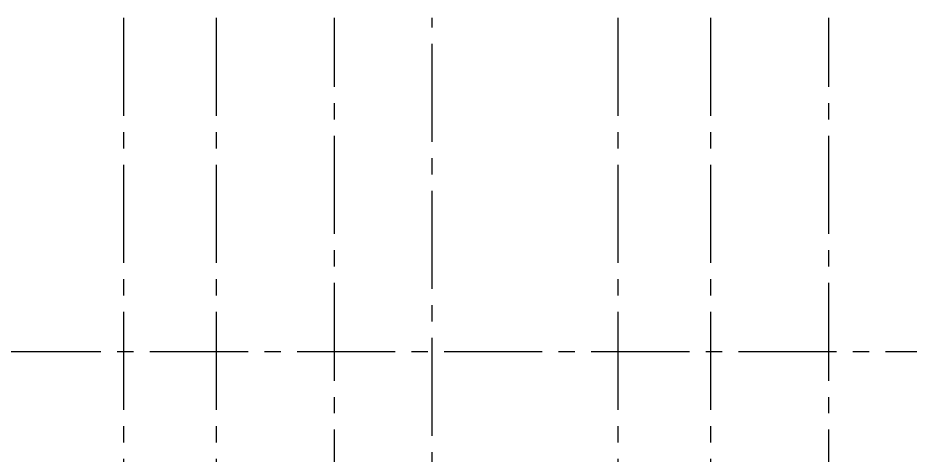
# Model space of a CAD drawing. Extents: x 296441 to 853063, y 459050 to 1117990.
# Drawn here: x 635447 to 652780, y 818719 to 827222 of the extents above; entities that cross this region are included whole.
import ezdxf

# ---------------------------------------------------------------- set-up
doc = ezdxf.new("R2010")
doc.units = 0
doc.header["$LTSCALE"] = 1000
doc.linetypes.add('14-GRID$0$CENTER2', pattern=[28.575, 19.05, -3.175, 3.175, -3.175])
doc.layers.add('14-GRID$0$G-GRID', color=9, linetype='14-GRID$0$CENTER2')

msp = doc.modelspace()

# ---------------------------------------------------------------- linework, layer by layer
at = {"layer": '14-GRID$0$G-GRID', "color": 8, "ltscale": 0.1}
for p, q in [((637498.5, 827221.5), (637498.5, 812037.8)), ((639298.5, 827221.5), (639298.5, 794463.1)), ((641598.5, 808737.8), (641598.5, 827221.5)), ((643498.5, 816237.8), (643498.5, 827221.5)), ((647098.5, 827221.5), (647098.5, 812037.8)), ((648898.5, 827221.5), (648898.5, 794463.1)), ((651198.5, 808737.8), (651198.5, 827221.5)), ((595151, 820737.8), (674432.5, 820737.8))]:
    msp.add_line(p, q, dxfattribs=at)

doc.saveas('drawing.dxf')
